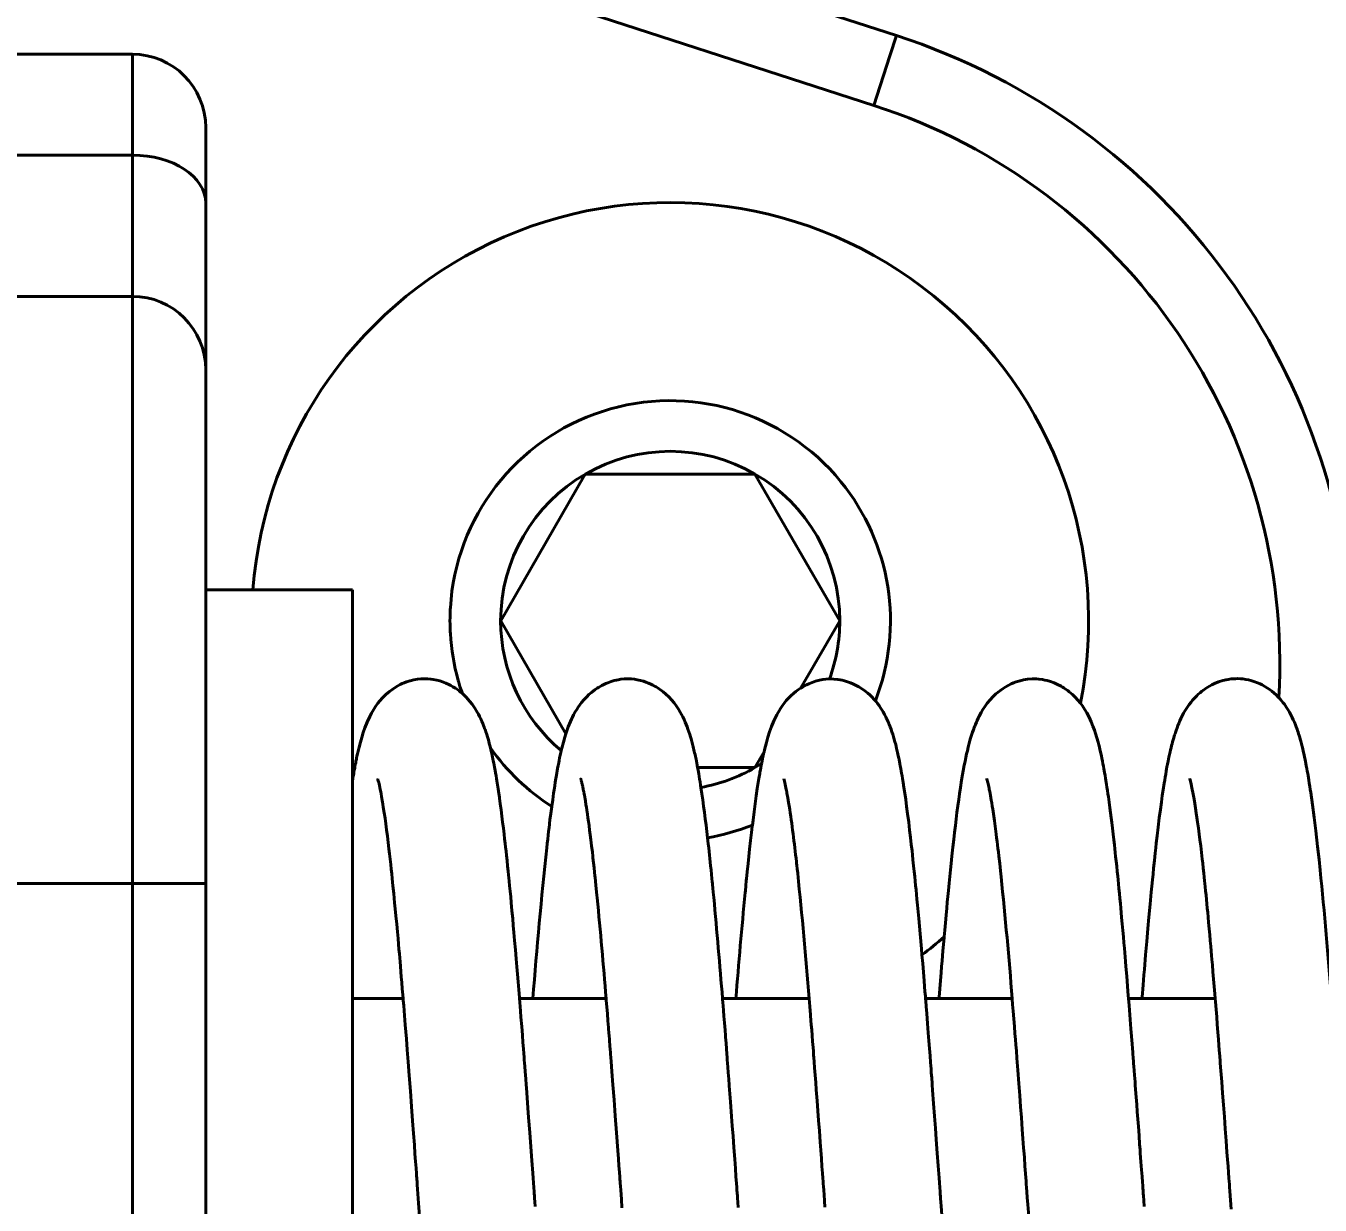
# Model space of a CAD drawing. Header units: millimetres. Extents: x 15 to 415, y 5 to 292.
# Drawn here: x 124.715 to 129.122, y 86.567 to 90.585 of the extents above; entities that cross this region are included whole.
import ezdxf

# ---------------------------------------------------------------- set-up
doc = ezdxf.new("R2010")
doc.units = ezdxf.units.MM
doc.layers.add('Annotations', color=7, linetype='Continuous')
doc.layers.add('Geometries', color=7, linetype='Continuous')
doc.styles.add('Shapr4', font='txt', dxfattribs={"height": 3.3495})
doc.dimstyles.new('ISO-25', dxfattribs={"dimtxt": 2.5, "dimasz": 2.5, "dimexe": 1.25, "dimexo": 0.625, "dimtad": 1, "dimtxsty": 'Standard', "dimcen": 2.5, "dimadec": 0, "dimazin": 0, "dimtfac": 1, "dimtmove": 0, "dimatfit": 3, "dimfxl": 1, "dimarcsym": 0})

# ---------------------------------------------------------------- blocks, each defined once
blk = doc.blocks.new('*D4')
at = {"layer": 'Annotations', "color": 0, "linetype": 'Continuous', "lineweight": 15}
for p, q in [((126.8836, 146.2799), (154.0833, 146.2799)), ((152.8333, 143.7799), (152.8333, 69.5821)), ((113.9652, 67.0821), (154.0833, 67.0821))]:
    blk.add_line(p, q, dxfattribs=at)
at = {"layer": 'Annotations', "color": 0}
for points in [[(153.2499, 143.7799), (152.4166, 143.7799), (152.8333, 146.2799)], [(152.4166, 69.5821), (153.2499, 69.5821), (152.8333, 67.0821)]]:
    blk.add_solid(points, dxfattribs=at)
at = {"layer": 'Defpoints', "color": 0}
for p in [(126.2586, 146.2799), (113.3402, 67.0821), (152.8333, 67.0821)]:
    blk.add_point(p, dxfattribs=at)
at = {"layer": 'Annotations', "color": 0, "lineweight": 15, "insert": (150.1395, 103.8507), "char_height": 3.3495, "attachment_point": 5, "rotation": 90, "style": 'Shapr4'}
blk.add_mtext('\\A1;158,4', dxfattribs=at)

msp = doc.modelspace()

# ---------------------------------------------------------------- linework, layer by layer
at = {"layer": 'Geometries', "linetype": 'Continuous', "lineweight": 40}
for p, q in [((124.7538, 91.2377), (127.6022, 90.3137)), ((127.6794, 90.5515), (126.6604, 90.8821)), ((127.6794, 90.5515), (127.6568, 90.4819)), ((124.5257, 90.488), (124.8125, 90.488)), ((124.8125, 90.488), (124.8371, 90.488)), ((125.0772, 90.488), (124.8371, 90.488)), ((125.0772, 90.488), (125.0772, 90.1442)), ((127.6568, 90.4819), (127.6022, 90.3137)), ((125.3272, 89.9802), (125.3272, 90.238)), ((123.0505, 90.1442), (124.9586, 90.1442)), ((125.0772, 90.1442), (124.9586, 90.1442)), ((125.0772, 90.1442), (125.0772, 89.663)), ((125.3272, 89.413), (125.3272, 89.9802)), ((123.3272, 89.663), (125.0772, 89.663)), ((125.0772, 89.663), (125.0772, 87.663)), ((125.3272, 88.663), (125.3272, 89.413)), ((126.3317, 88.5576), (126.6153, 89.0489)), ((126.6204, 89.0576), (126.6153, 89.0489)), ((126.6204, 89.0576), (126.6298, 89.0576)), ((126.909, 89.0576), (126.6298, 89.0576)), ((127.1977, 89.0576), (126.909, 89.0576)), ((127.4864, 88.5576), (127.1977, 89.0576)), ((125.3272, 88.663), (125.4879, 88.663)), ((125.3272, 87.663), (125.3272, 88.663)), ((125.8272, 88.663), (125.4879, 88.663)), ((125.8272, 88.663), (125.8272, 88.0141)), ((126.1591, 88.5689), (126.159, 88.5576)), ((126.159, 88.5576), (126.1591, 88.5459)), ((126.3317, 88.5576), (126.5537, 88.173)), ((127.4864, 88.5576), (127.3544, 88.329)), ((127.1977, 88.0576), (127.2286, 88.1111)), ((127.0024, 88.0576), (127.1977, 88.0576)), ((125.8272, 88.0141), (125.8272, 87.2705)), ((123.5772, 87.663), (125.0772, 87.663)), ((125.0772, 87.663), (125.0772, 85.663)), ((125.0772, 87.663), (125.3272, 87.663)), ((125.3272, 85.663), (125.3272, 87.663)), ((125.8272, 87.2705), (125.9994, 87.2705)), ((125.8272, 87.2705), (125.8272, 86.0555)), ((126.4413, 87.2705), (126.3957, 87.2705)), ((126.4413, 87.2705), (126.6908, 87.2705)), ((127.1327, 87.2705), (127.0872, 87.2705)), ((127.1327, 87.2705), (127.3823, 87.2705)), ((127.7786, 87.2705), (127.8242, 87.2705)), ((127.8242, 87.2705), (128.0737, 87.2705)), ((128.47, 87.2705), (128.5157, 87.2705)), ((128.5157, 87.2705), (128.6278, 87.2705)), ((128.6278, 87.2705), (128.7651, 87.2705))]:
    msp.add_line(p, q, dxfattribs=at)
at = {"layer": 'Geometries', "linetype": 'Continuous', "lineweight": 40, "flags": 128}
for points in [[(126.1603, 88.6014), (126.1601, 88.5969), (126.1593, 88.5772), (126.1591, 88.5689)], [(126.1591, 88.5459), (126.1593, 88.539), (126.16, 88.5202), (126.1603, 88.514)], [(126.1906, 88.3185), (126.1899, 88.3191), (126.1843, 88.3232), (126.1775, 88.3279), (126.1691, 88.3331), (126.1622, 88.337), (126.1556, 88.3405), (126.1454, 88.3451), (126.1337, 88.3497), (126.1246, 88.3527), (126.1137, 88.3556), (126.1018, 88.358), (126.0938, 88.3591), (126.0833, 88.3601), (126.0712, 88.3604), (126.06, 88.3599), (126.0484, 88.3587), (126.036, 88.3565), (126.0231, 88.3533), (126.0111, 88.3495), (126.0035, 88.3466), (125.9963, 88.3435), (125.9891, 88.3401), (125.9811, 88.3359), (125.9719, 88.3304), (125.964, 88.3252), (125.9531, 88.3171), (125.9407, 88.3065), (125.9292, 88.2952), (125.9205, 88.2853), (125.9137, 88.2767), (125.9053, 88.2651), (125.8981, 88.254), (125.8919, 88.2432), (125.8856, 88.2311), (125.8769, 88.2125), (125.8691, 88.1929), (125.8635, 88.1768), (125.8585, 88.1605), (125.8537, 88.1438), (125.8494, 88.1269), (125.8453, 88.1093), (125.8442, 88.1046), (125.8433, 88.1005), (125.8423, 88.0957), (125.8411, 88.0902), (125.8402, 88.0857), (125.8396, 88.0825), (125.8388, 88.079), (125.8378, 88.0739), (125.8366, 88.0678), (125.8354, 88.0611), (125.8344, 88.0558), (125.8337, 88.052), (125.8329, 88.0474), (125.832, 88.0426), (125.831, 88.0365), (125.8295, 88.0282), (125.828, 88.019), (125.8272, 88.0139)], [(126.1872, 88.3542), (126.1879, 88.3517), (126.1931, 88.3341), (126.1989, 88.3165), (126.2012, 88.3096)], [(127.0024, 88.0577), (127.0023, 88.0581), (127.0009, 88.0658), (126.9995, 88.0728), (126.9983, 88.079), (126.9969, 88.0861), (126.995, 88.0952), (126.9935, 88.102), (126.9923, 88.1075), (126.9911, 88.1127), (126.9899, 88.1178), (126.9887, 88.1229), (126.9874, 88.128), (126.9851, 88.1372), (126.9825, 88.1468), (126.9801, 88.1556), (126.9779, 88.1628), (126.9756, 88.1704), (126.9725, 88.1796), (126.9695, 88.1884), (126.9665, 88.1964), (126.9635, 88.2042), (126.9599, 88.2127), (126.9563, 88.2208), (126.9518, 88.2303), (126.9478, 88.238), (126.9429, 88.2468), (126.9367, 88.257), (126.9302, 88.267), (126.9222, 88.2779), (126.9138, 88.2881), (126.905, 88.2976), (126.8933, 88.3088), (126.8852, 88.3156), (126.8679, 88.3281), (126.8608, 88.3325), (126.8557, 88.3354), (126.8502, 88.3383), (126.8433, 88.3417), (126.8347, 88.3455), (126.8263, 88.3488), (126.8175, 88.3517), (126.8075, 88.3545), (126.7969, 88.3568), (126.7878, 88.3582), (126.7775, 88.3593), (126.768, 88.3598), (126.7605, 88.3598), (126.7522, 88.3594), (126.7406, 88.3582), (126.7321, 88.3569), (126.7259, 88.3556), (126.7178, 88.3537), (126.7075, 88.3506), (126.6968, 88.3468), (126.6894, 88.3437), (126.6833, 88.3409), (126.6756, 88.337), (126.6649, 88.3308), (126.6608, 88.3282)], [(127.4515, 88.3594), (127.4497, 88.3593), (127.4385, 88.3586), (127.429, 88.3573), (127.417, 88.3551), (127.4038, 88.3517), (127.3926, 88.3479), (127.3808, 88.3431), (127.3733, 88.3396), (127.3677, 88.3368), (127.3634, 88.3344), (127.359, 88.3319), (127.3545, 88.3291)], [(127.608, 88.2847), (127.6037, 88.2897), (127.5952, 88.2987), (127.5884, 88.3052), (127.5815, 88.3114), (127.5716, 88.3193), (127.5601, 88.3274), (127.551, 88.3329), (127.5404, 88.3387), (127.5307, 88.3433), (127.5234, 88.3464), (127.513, 88.3501), (127.5027, 88.3532), (127.4942, 88.3552), (127.4881, 88.3565), (127.4801, 88.3578), (127.466, 88.3591), (127.4577, 88.3594), (127.4515, 88.3594)], [(128.3062, 88.2767), (128.3049, 88.2785), (128.2974, 88.2875), (128.2879, 88.2979), (128.2787, 88.3068), (128.2737, 88.3111), (128.2681, 88.3158), (128.2628, 88.3199), (128.2558, 88.3249), (128.25, 88.3287), (128.2453, 88.3317), (128.2402, 88.3346), (128.2285, 88.3408), (128.2164, 88.3461), (128.2043, 88.3505), (128.1932, 88.3538), (128.1854, 88.3557), (128.177, 88.3573), (128.1648, 88.3589), (128.1564, 88.3595), (128.1502, 88.3598), (128.1415, 88.3597), (128.1255, 88.3584), (128.1124, 88.3562), (128.1008, 88.3535), (128.0875, 88.3495), (128.0785, 88.3461), (128.0697, 88.3423), (128.0595, 88.3372), (128.0501, 88.3319), (128.0427, 88.3273), (128.0347, 88.3217), (128.0254, 88.3145), (128.0179, 88.3082), (128.0125, 88.3033), (128.0075, 88.2983), (127.9984, 88.2885), (127.9886, 88.2765), (127.9812, 88.2664), (127.9738, 88.255), (127.9676, 88.2447), (127.9611, 88.2326), (127.9577, 88.2256), (127.9539, 88.2176), (127.9516, 88.2123), (127.9482, 88.2041), (127.9461, 88.1989), (127.9443, 88.1941), (127.9415, 88.1865), (127.9388, 88.1787), (127.9363, 88.1712), (127.9342, 88.1644), (127.932, 88.1573), (127.9298, 88.1495), (127.9275, 88.1412), (127.924, 88.1274), (127.921, 88.115), (127.9185, 88.1041), (127.9158, 88.0916), (127.913, 88.078), (127.9106, 88.0656), (127.907, 88.0464), (127.9048, 88.0336), (127.9016, 88.0147), (127.8976, 87.9896), (127.8943, 87.9677), (127.8916, 87.9485), (127.8887, 87.9274), (127.8857, 87.9044), (127.8827, 87.8815), (127.8801, 87.8601), (127.8773, 87.8368), (127.8745, 87.8125), (127.8715, 87.7858), (127.8683, 87.756), (127.8657, 87.7312), (127.8634, 87.709), (127.8611, 87.6861), (127.8588, 87.6636), (127.8564, 87.6388), (127.8544, 87.6184), (127.8525, 87.5986), (127.8506, 87.5782), (127.8485, 87.555), (127.8461, 87.5291), (127.8438, 87.5033), (127.8418, 87.4804)], [(128.9818, 88.2959), (128.9809, 88.2968), (128.9736, 88.3041), (128.9653, 88.3116), (128.9581, 88.3176), (128.9517, 88.3224), (128.9437, 88.3279), (128.9342, 88.3338), (128.925, 88.3389), (128.9179, 88.3424), (128.9086, 88.3465), (128.8972, 88.3507), (128.8864, 88.354), (128.8785, 88.356), (128.869, 88.3579), (128.8593, 88.3593), (128.8515, 88.36), (128.8415, 88.3605), (128.8338, 88.3604), (128.8276, 88.3601), (128.8195, 88.3594), (128.8091, 88.3579), (128.8023, 88.3567), (128.7908, 88.3539), (128.7768, 88.3494), (128.7632, 88.3439), (128.7532, 88.3391), (128.7456, 88.335), (128.7381, 88.3305), (128.7311, 88.3259), (128.7249, 88.3215), (128.7196, 88.3175), (128.7137, 88.3127), (128.7074, 88.3071), (128.7021, 88.3021), (128.6968, 88.2968), (128.6919, 88.2914), (128.6878, 88.2867), (128.6851, 88.2836), (128.6829, 88.2809), (128.6763, 88.2722), (128.6696, 88.2625), (128.6632, 88.2524), (128.6576, 88.2426), (128.6531, 88.2342), (128.6484, 88.2246), (128.6448, 88.2168), (128.641, 88.2079), (128.6381, 88.2008), (128.635, 88.1927), (128.6318, 88.1836), (128.6295, 88.1769), (128.6282, 88.1729), (128.6269, 88.1687), (128.6252, 88.1633), (128.6229, 88.1556), (128.621, 88.149), (128.62, 88.1452), (128.6183, 88.1389), (128.6166, 88.1322), (128.6147, 88.1248), (128.6131, 88.118), (128.6115, 88.1112), (128.6094, 88.102), (128.6075, 88.0929), (128.606, 88.0857), (128.6046, 88.0788), (128.6027, 88.0694), (128.6009, 88.0596), (128.5996, 88.0527), (128.5982, 88.0449), (128.5965, 88.0356), (128.5948, 88.0252), (128.593, 88.0145), (128.5914, 88.0048), (128.5901, 87.9967), (128.589, 87.9891), (128.5878, 87.9817), (128.5849, 87.9619), (128.5818, 87.9396), (128.5784, 87.9145), (128.5747, 87.8859), (128.5708, 87.854), (128.5674, 87.8254), (128.5645, 87.8004), (128.5627, 87.7842), (128.5608, 87.7661), (128.5581, 87.7407), (128.5553, 87.7145), (128.5533, 87.694), (128.5514, 87.675), (128.5493, 87.6539), (128.5472, 87.6327), (128.5433, 87.5918), (128.5393, 87.5479), (128.5358, 87.5088), (128.5319, 87.4648), (128.528, 87.4194), (128.5238, 87.3694), (128.5222, 87.3509), (128.5208, 87.3335), (128.5195, 87.3174), (128.5183, 87.3025), (128.5172, 87.2889), (128.5162, 87.2765), (128.5157, 87.271)], [(126.2013, 88.3097), (126.2005, 88.3104), (126.195, 88.315), (126.1906, 88.3185)], [(126.2967, 88.1246), (126.2967, 88.125), (126.2948, 88.1324), (126.2929, 88.14), (126.2908, 88.1475), (126.2888, 88.1549), (126.2866, 88.1623), (126.2842, 88.1701), (126.2813, 88.1789), (126.2798, 88.1834), (126.2785, 88.1871), (126.2771, 88.1909), (126.2755, 88.1954), (126.2732, 88.2014), (126.2705, 88.2079), (126.2676, 88.2148), (126.2638, 88.2233), (126.2597, 88.2317), (126.2558, 88.2392), (126.2517, 88.2467), (126.2437, 88.2598), (126.2343, 88.2735), (126.2259, 88.2843), (126.2153, 88.2962), (126.2013, 88.3097)], [(126.6608, 88.3282), (126.6533, 88.3232), (126.6408, 88.3135), (126.6322, 88.3061), (126.6246, 88.2987), (126.6148, 88.2882), (126.6072, 88.279), (126.6016, 88.2717), (126.5957, 88.2632), (126.5906, 88.2554), (126.5856, 88.2469), (126.5801, 88.2369), (126.5764, 88.2297), (126.5728, 88.2224), (126.5694, 88.2149), (126.562, 88.1968), (126.5557, 88.1793), (126.5537, 88.173)], [(127.3545, 88.3291), (127.3532, 88.3283), (127.3456, 88.3232), (127.3371, 88.3168), (127.3299, 88.311), (127.3202, 88.3022), (127.3113, 88.2932), (127.3044, 88.2855), (127.2985, 88.2781), (127.2915, 88.2688), (127.2849, 88.2591), (127.2719, 88.2368), (127.262, 88.2165), (127.2541, 88.1976), (127.2473, 88.179), (127.2416, 88.1609), (127.2366, 88.1435), (127.2331, 88.13), (127.23, 88.1175), (127.2286, 88.1112)], [(129.1224, 87.7083), (129.1187, 87.744), (129.1139, 87.7881), (129.1076, 87.8423), (129.1022, 87.8869), (129.0964, 87.931), (129.0905, 87.9723), (129.089, 87.9825), (129.0873, 87.9934), (129.0856, 88.0045), (129.0839, 88.015), (129.0826, 88.0229), (129.0814, 88.03), (129.0801, 88.0373), (129.0788, 88.0451), (129.0771, 88.0542), (129.0754, 88.0634), (129.0739, 88.0714), (129.0726, 88.0781), (129.0713, 88.0843), (129.0693, 88.0943), (129.067, 88.1051), (129.0651, 88.1134), (129.0633, 88.1212), (129.0614, 88.1291), (129.0591, 88.138), (129.0566, 88.1474), (129.0547, 88.1541), (129.0529, 88.1604), (129.0511, 88.1664), (129.0491, 88.1729), (129.0475, 88.1778), (129.0457, 88.1833), (129.0438, 88.1887), (129.0423, 88.1929), (129.0411, 88.196), (129.0385, 88.2027), (129.0347, 88.2121), (129.0311, 88.2204), (129.0276, 88.2279), (129.0232, 88.2367), (129.018, 88.2462), (129.0127, 88.2552), (129.0083, 88.2622), (129.0041, 88.2683), (129.0007, 88.2731), (128.9958, 88.2796), (128.992, 88.2843), (128.9873, 88.2898), (128.9818, 88.2959)], [(127.6876, 88.0895), (127.6859, 88.0973), (127.6833, 88.1094), (127.6801, 88.1229), (127.677, 88.1356), (127.6743, 88.1457), (127.6709, 88.1579), (127.6667, 88.1715), (127.6654, 88.1756), (127.6641, 88.1793), (127.6628, 88.1831), (127.661, 88.1883), (127.6584, 88.1953), (127.6565, 88.2004), (127.6551, 88.2037), (127.6536, 88.2074), (127.6509, 88.2138), (127.6492, 88.2177), (127.6472, 88.2221), (127.6448, 88.2271), (127.643, 88.2307), (127.639, 88.2384), (127.6343, 88.247), (127.6298, 88.2544), (127.6254, 88.2614), (127.6205, 88.2686), (127.6154, 88.2754), (127.6102, 88.2821), (127.608, 88.2847)], [(128.47, 87.2704), (128.4692, 87.2799), (128.4665, 87.3132), (128.4638, 87.3466), (128.4611, 87.3793), (128.4596, 87.3973), (128.4583, 87.4123), (128.4571, 87.4265), (128.4557, 87.4428), (128.4541, 87.4609), (128.4524, 87.4807), (128.4505, 87.5022), (128.4484, 87.5252), (128.4465, 87.5464), (128.4449, 87.5638), (128.4436, 87.5786), (128.4421, 87.5947), (128.4405, 87.6111), (128.4389, 87.6282), (128.4372, 87.6458), (128.4356, 87.6619), (128.4343, 87.6751), (128.433, 87.6873), (128.4314, 87.7035), (128.4296, 87.7214), (128.4277, 87.7388), (128.426, 87.7546), (128.4246, 87.7683), (128.4231, 87.7812), (128.4217, 87.7941), (128.4197, 87.8117), (128.4175, 87.8309), (128.4151, 87.8511), (128.4128, 87.8701), (128.4108, 87.886), (128.4086, 87.903), (128.4063, 87.9204), (128.4038, 87.9391), (128.4012, 87.9579), (128.3996, 87.9684), (128.398, 87.9798), (128.3963, 87.9909), (128.395, 87.9994), (128.3938, 88.0067), (128.3928, 88.0132), (128.3914, 88.0213), (128.3899, 88.0303), (128.3881, 88.0411), (128.3859, 88.0534), (128.3842, 88.0625), (128.3828, 88.0697), (128.3809, 88.0796), (128.3789, 88.0895), (128.3774, 88.0966), (128.3751, 88.1071), (128.3723, 88.1193), (128.3705, 88.1269), (128.3686, 88.1346), (128.366, 88.1446), (128.3622, 88.1583), (128.3577, 88.1731), (128.3538, 88.1846), (128.3488, 88.1984), (128.343, 88.2128), (128.3356, 88.2287), (128.3276, 88.244), (128.3203, 88.2564), (128.3127, 88.2679), (128.3062, 88.2767)], [(126.5537, 88.173), (126.55, 88.1613), (126.5451, 88.1438), (126.5399, 88.1235), (126.5379, 88.1152)], [(126.3272, 87.9563), (126.3253, 87.9696), (126.3231, 87.9847), (126.3209, 87.9985), (126.3187, 88.0124), (126.3174, 88.0204), (126.3159, 88.0297), (126.3142, 88.0395), (126.3127, 88.0475), (126.3116, 88.0537), (126.3106, 88.0593), (126.3095, 88.0653), (126.3081, 88.0725), (126.3065, 88.0804), (126.3051, 88.0872), (126.304, 88.0924), (126.3026, 88.0994), (126.3005, 88.1086), (126.2984, 88.1176), (126.2967, 88.1246)], [(126.5379, 88.1152), (126.5364, 88.1084), (126.5325, 88.0903), (126.5306, 88.0813), (126.5292, 88.0738), (126.5274, 88.0646), (126.5256, 88.0549), (126.5241, 88.0466), (126.5228, 88.0392), (126.5214, 88.0311), (126.5196, 88.0201), (126.5177, 88.0082), (126.5157, 87.9957), (126.5136, 87.982), (126.5119, 87.9703), (126.5087, 87.9481), (126.5056, 87.9255)], [(127.2286, 88.1112), (127.2272, 88.1052), (127.2255, 88.0976), (127.2237, 88.0887), (127.222, 88.0803), (127.2206, 88.0735), (127.2202, 88.0714)], [(127.2202, 88.0714), (127.2198, 88.0695), (127.219, 88.065), (127.2176, 88.0577), (127.2161, 88.0495), (127.2148, 88.042), (127.2138, 88.0363), (127.2129, 88.0312), (127.212, 88.0259), (127.2111, 88.0202), (127.2099, 88.0131), (127.2057, 87.9862), (127.2019, 87.9607), (127.1982, 87.9344), (127.1946, 87.9069), (127.191, 87.8787), (127.1889, 87.8618)], [(127.6961, 88.0448), (127.6957, 88.0466), (127.6946, 88.053), (127.6936, 88.0584), (127.6926, 88.0637), (127.6913, 88.0708), (127.6884, 88.0852), (127.6876, 88.0895)], [(127.0137, 87.9898), (127.0125, 87.9976), (127.0107, 88.0092), (127.0092, 88.0182), (127.0078, 88.0268), (127.0062, 88.0363), (127.004, 88.0489), (127.0024, 88.0577)], [(127.7663, 87.4195), (127.7645, 87.4395), (127.76, 87.4913), (127.7554, 87.543), (127.7533, 87.5658), (127.7511, 87.5891), (127.7493, 87.609), (127.7477, 87.6254), (127.7462, 87.6407), (127.7447, 87.6556), (127.7432, 87.6709), (127.7417, 87.6862), (127.74, 87.7033), (127.738, 87.7226), (127.7358, 87.7433), (127.7339, 87.7606), (127.7325, 87.7739), (127.7301, 87.7957), (127.7274, 87.819), (127.7245, 87.8443), (127.7212, 87.8716), (127.7177, 87.8994), (127.7143, 87.9251), (127.711, 87.9493), (127.7079, 87.9707), (127.7051, 87.9897), (127.7024, 88.007), (127.7014, 88.0133), (127.7002, 88.0206), (127.6988, 88.0291), (127.6972, 88.0382), (127.6961, 88.0448)], [(125.9129, 88.0191), (125.913, 88.0186), (125.9137, 88.0163), (125.9148, 88.0123), (125.9162, 88.0068), (125.9173, 88.0021), (125.9187, 87.9962), (125.9202, 87.9893), (125.9215, 87.983), (125.923, 87.9752), (125.9245, 87.9676), (125.926, 87.9591), (125.9273, 87.9517), (125.9283, 87.9457), (125.9293, 87.9397), (125.9305, 87.9328), (125.932, 87.9231), (125.935, 87.9038), (125.9377, 87.8854), (125.9404, 87.8659), (125.9431, 87.8454), (125.9458, 87.824), (125.9485, 87.8025), (125.9511, 87.7805), (125.953, 87.7639), (125.9552, 87.7452), (125.9572, 87.7274), (125.9589, 87.7112), (125.9606, 87.6957), (125.9623, 87.6798), (125.9649, 87.6545), (125.9676, 87.628), (125.9706, 87.5972), (125.9727, 87.5759), (125.9749, 87.5519), (125.9776, 87.5237), (125.98, 87.4975), (125.982, 87.4754)], [(126.6045, 88.0186), (126.6045, 88.0186), (126.6048, 88.0178), (126.6053, 88.016), (126.6062, 88.013), (126.6065, 88.0116), (126.6069, 88.0102), (126.6073, 88.0087), (126.6078, 88.0067), (126.6084, 88.0041), (126.609, 88.0014), (126.6094, 87.9997), (126.6098, 87.998), (126.6103, 87.9957), (126.6109, 87.9928), (126.6116, 87.9896), (126.6122, 87.9867), (126.613, 87.983), (126.614, 87.978), (126.6146, 87.9745), (126.6151, 87.9722), (126.6155, 87.9698), (126.616, 87.9672), (126.6167, 87.9632), (126.6179, 87.9569), (126.6191, 87.9498), (126.6201, 87.9438), (126.6209, 87.9392), (126.6216, 87.935), (126.6222, 87.9308), (126.6235, 87.9227), (126.6251, 87.9125), (126.627, 87.8993), (126.6289, 87.8865), (126.6306, 87.8743), (126.6325, 87.8605)], [(127.2959, 88.0189), (127.2962, 88.0179), (127.297, 88.0153), (127.298, 88.0116), (127.2994, 88.0058), (127.3006, 88.0007), (127.3022, 87.9933), (127.3027, 87.9912), (127.3033, 87.9881), (127.3043, 87.9833), (127.305, 87.9797), (127.3055, 87.9771), (127.306, 87.9744), (127.3067, 87.9705), (127.3077, 87.9652), (127.3087, 87.9596), (127.3096, 87.9549), (127.3124, 87.938), (127.3142, 87.9269)], [(127.987, 88.02), (127.9872, 88.0194), (127.9877, 88.0176), (127.9886, 88.0146), (127.9896, 88.0105), (127.9907, 88.0061), (127.9915, 88.0025), (127.9927, 87.9974), (127.9938, 87.992), (127.9948, 87.9873), (127.9958, 87.9823), (127.997, 87.9763), (127.9984, 87.969), (127.9996, 87.9623), (128.0009, 87.9548), (128.0023, 87.9468), (128.004, 87.937), (128.0057, 87.9263), (128.0073, 87.9159), (128.0132, 87.8758), (128.0191, 87.831), (128.0207, 87.8185), (128.0223, 87.8058), (128.0237, 87.7938), (128.0252, 87.782), (128.0266, 87.77), (128.0282, 87.7559), (128.0311, 87.7304), (128.0338, 87.7055), (128.0359, 87.6854)], [(128.6782, 88.0203), (128.6785, 88.0194), (128.6794, 88.0163), (128.6811, 88.0102), (128.6829, 88.0026), (128.6847, 87.9943), (128.6871, 87.9829), (128.6892, 87.9722), (128.6912, 87.9611), (128.6932, 87.9501), (128.6957, 87.9353), (128.6983, 87.9188), (128.7007, 87.9027), (128.7029, 87.8878), (128.7052, 87.8715), (128.7079, 87.8514), (128.7106, 87.8311), (128.7131, 87.8111), (128.7156, 87.7907), (128.717, 87.779), (128.7183, 87.7677), (128.7196, 87.7566), (128.7209, 87.7451), (128.7224, 87.7317), (128.7243, 87.7149), (128.726, 87.6982), (128.7276, 87.6839), (128.7288, 87.6722), (128.7298, 87.6626), (128.7309, 87.6512), (128.7323, 87.6375), (128.7338, 87.6226), (128.7353, 87.608), (128.7366, 87.5938), (128.7382, 87.578), (128.7395, 87.5638), (128.741, 87.5481), (128.7427, 87.5294), (128.7447, 87.5084), (128.7465, 87.4879), (128.7483, 87.4679), (128.7484, 87.4675)], [(126.3957, 87.2708), (126.3954, 87.2739), (126.3933, 87.3008), (126.3911, 87.3278), (126.3889, 87.354), (126.3869, 87.3781), (126.3846, 87.4057), (126.3819, 87.4366), (126.3792, 87.4683), (126.3768, 87.4959), (126.3746, 87.52), (126.3726, 87.543), (126.3701, 87.5693), (126.3674, 87.5983), (126.3657, 87.617), (126.3638, 87.6362), (126.362, 87.6549), (126.3605, 87.67), (126.3593, 87.6816), (126.3584, 87.6912), (126.357, 87.7048), (126.3553, 87.7218), (126.3533, 87.7405), (126.3514, 87.7585), (126.3498, 87.773), (126.3484, 87.7859), (126.347, 87.7986), (126.3452, 87.8143), (126.3432, 87.8312), (126.3409, 87.8511), (126.3384, 87.8718), (126.3359, 87.8914), (126.333, 87.9141), (126.3303, 87.9345), (126.3277, 87.9529), (126.3272, 87.9563)], [(126.5056, 87.9255), (126.5055, 87.9244), (126.5025, 87.9015), (126.4996, 87.8792), (126.4981, 87.8667), (126.4977, 87.8638)], [(126.4977, 87.8638), (126.4965, 87.8532), (126.4949, 87.8401), (126.4934, 87.8273), (126.4919, 87.8141), (126.4902, 87.799), (126.4885, 87.7842)], [(126.6325, 87.8605), (126.6327, 87.8587), (126.6347, 87.8437), (126.6366, 87.8286), (126.6387, 87.8117), (126.6412, 87.7911), (126.6438, 87.7693), (126.6454, 87.7557)], [(127.1889, 87.8618), (127.1884, 87.8576), (127.1859, 87.8362), (127.1827, 87.8088), (127.1794, 87.7794), (127.1767, 87.7541), (127.1742, 87.7302), (127.1713, 87.7027), (127.1689, 87.6785)], [(127.0526, 87.6629), (127.052, 87.6688), (127.051, 87.6791), (127.0496, 87.6929), (127.048, 87.7089), (127.0465, 87.7229), (127.0453, 87.7347), (127.0439, 87.7475), (127.0426, 87.7596), (127.0414, 87.7714), (127.04, 87.7837), (127.0385, 87.7975), (127.0361, 87.8183)], [(126.6454, 87.7557), (126.646, 87.7504), (126.6479, 87.733), (126.6498, 87.7156), (126.6528, 87.6877), (126.6532, 87.6836)], [(127.3389, 87.7369), (127.3395, 87.7314), (127.3403, 87.7243), (127.3416, 87.712), (127.3432, 87.6975), (127.3433, 87.6962)], [(126.6532, 87.6836), (126.6562, 87.6553), (126.6595, 87.6226), (126.6603, 87.6138)], [(127.1689, 87.6785), (127.1682, 87.6723), (127.1665, 87.6543), (127.1649, 87.6381), (127.1643, 87.6318)], [(127.0573, 87.6146), (127.0555, 87.6329), (127.0542, 87.6461), (127.053, 87.6586), (127.0526, 87.6629)], [(125.982, 87.4754), (125.982, 87.4747), (125.9837, 87.4556), (125.9852, 87.4391), (125.9866, 87.423), (125.9878, 87.409), (125.9889, 87.396), (125.9903, 87.3804), (125.9919, 87.3617), (125.9932, 87.3451), (125.9949, 87.3257), (125.9967, 87.3039), (125.9984, 87.2833), (125.9994, 87.2703)], [(127.8418, 87.4804), (127.8416, 87.4783), (127.8395, 87.4544), (127.8377, 87.4336), (127.8363, 87.4164), (127.8348, 87.3994), (127.8332, 87.3802), (127.8314, 87.3581), (127.8292, 87.3318), (127.8269, 87.3035), (127.8246, 87.2755), (127.8241, 87.2699)], [(128.7484, 87.4675), (128.75, 87.4488), (128.7515, 87.4319), (128.7527, 87.4175), (128.754, 87.4032), (128.7555, 87.3859), (128.7575, 87.3617), (128.7596, 87.3365), (128.7617, 87.3113), (128.7638, 87.2862), (128.7651, 87.2704)], [(127.7785, 87.271), (127.7779, 87.2787), (127.7767, 87.2941), (127.7752, 87.3118), (127.7736, 87.3313), (127.7688, 87.3895), (127.7663, 87.4195)], [(125.9994, 87.2703), (125.9999, 87.2645), (126.0013, 87.2467), (126.0028, 87.229), (126.0066, 87.1809), (126.0104, 87.1328), (126.0133, 87.0957), (126.0164, 87.0554), (126.0199, 87.0089), (126.024, 86.9552), (126.0279, 86.9025), (126.0315, 86.8544), (126.0347, 86.8109), (126.0376, 86.7721), (126.0398, 86.742), (126.0418, 86.7157), (126.0434, 86.6931), (126.0448, 86.6744), (126.0454, 86.6661), (126.0459, 86.6589), (126.0463, 86.654), (126.0468, 86.6476), (126.0476, 86.6365), (126.0476, 86.6357)], [(126.3991, 87.2277), (126.3978, 87.244), (126.3957, 87.2708)], [(126.6908, 87.2707), (126.6913, 87.2644), (126.6932, 87.2421), (126.6951, 87.2183), (126.6969, 87.1947), (126.6988, 87.1717), (126.7005, 87.1491), (126.7006, 87.148)], [(127.0971, 87.145), (127.0957, 87.163), (127.0937, 87.1882), (127.0919, 87.2107), (127.0904, 87.2297), (127.0892, 87.2452), (127.0882, 87.2571), (127.0874, 87.2673), (127.0872, 87.2703)], [(127.3823, 87.2707), (127.3845, 87.2435), (127.3867, 87.215)], [(127.8013, 86.9761), (127.801, 86.9811), (127.7995, 87.0005), (127.7983, 87.0171), (127.7972, 87.0307), (127.7964, 87.0414), (127.7956, 87.0523), (127.7938, 87.0756), (127.7919, 87.1009), (127.7899, 87.1262), (127.7878, 87.154), (127.7853, 87.1852), (127.7827, 87.2193), (127.7808, 87.2433), (127.7792, 87.263), (127.7785, 87.271)], [(128.0737, 87.2706), (128.0738, 87.2693), (128.0753, 87.2507), (128.0772, 87.2273), (128.0793, 87.201), (128.0814, 87.1749), (128.0832, 87.1515), (128.0848, 87.1309), (128.0862, 87.1129), (128.0878, 87.0925), (128.0897, 87.0675), (128.0929, 87.0263), (128.0963, 86.9817), (128.0994, 86.9401), (128.1023, 86.9018), (128.105, 86.8648), (128.108, 86.8245), (128.1103, 86.7941), (128.1127, 86.7619), (128.1142, 86.741)], [(128.4843, 87.0876), (128.4834, 87.1), (128.4821, 87.1166), (128.4782, 87.1671), (128.4744, 87.2154), (128.4719, 87.2472), (128.47, 87.2704)], [(128.7651, 87.2704), (128.766, 87.2594), (128.7681, 87.2333), (128.7701, 87.2079), (128.7722, 87.1822), (128.7742, 87.1561), (128.7762, 87.1314), (128.7777, 87.1119), (128.779, 87.0945), (128.7806, 87.0743), (128.7819, 87.0574)], [(126.4185, 86.9763), (126.4169, 86.9973), (126.415, 87.0222), (126.4138, 87.0387), (126.4128, 87.0514), (126.4121, 87.0605), (126.4113, 87.0708), (126.4103, 87.0836), (126.4092, 87.0991), (126.4075, 87.1206), (126.4056, 87.1458), (126.4033, 87.1749), (126.4007, 87.2076), (126.3991, 87.2277)], [(127.3867, 87.215), (127.387, 87.2113), (127.3895, 87.1809), (127.3908, 87.1636), (127.3923, 87.1448), (127.3939, 87.1245), (127.3955, 87.1037), (127.3965, 87.0911), (127.3971, 87.0827), (127.3975, 87.0773), (127.3981, 87.0699), (127.3993, 87.0549), (127.4008, 87.0346), (127.4027, 87.0094), (127.4047, 86.9841), (127.4065, 86.9597), (127.4093, 86.9224), (127.4119, 86.8878), (127.4143, 86.855), (127.4169, 86.8196), (127.4198, 86.7811), (127.4218, 86.7541), (127.4239, 86.7258), (127.4259, 86.6983), (127.4275, 86.6759), (127.4288, 86.6588), (127.4297, 86.647), (127.4302, 86.6394), (127.4309, 86.6305), (127.4318, 86.6179), (127.433, 86.6016), (127.4345, 86.5817), (127.4361, 86.5597)], [(126.7006, 87.148), (126.7022, 87.1275), (126.7036, 87.1094), (126.7046, 87.0968), (126.7053, 87.0876), (126.7059, 87.0807), (126.7067, 87.0703), (126.7078, 87.0558), (126.709, 87.0395), (126.7103, 87.0224), (126.7138, 86.9761), (126.7177, 86.925), (126.7217, 86.8706), (126.726, 86.8131), (126.7305, 86.7528), (126.7325, 86.7248), (126.7343, 86.7004), (126.7358, 86.6795), (126.7371, 86.6622), (126.7377, 86.6538), (126.7382, 86.6479), (126.7387, 86.6411), (126.7394, 86.631), (126.7404, 86.6176), (126.7426, 86.5872), (126.7448, 86.5571)], [(127.1099, 86.9759), (127.1084, 86.996), (127.1068, 87.0182), (127.1054, 87.0366), (127.1043, 87.0509), (127.1035, 87.0613), (127.1028, 87.0697), (127.1019, 87.0827), (127.1006, 87.0993), (127.0991, 87.1183), (127.0975, 87.1395), (127.0971, 87.145)], [(128.4928, 86.9758), (128.492, 86.9866), (128.4903, 87.009), (128.4891, 87.0253), (128.4881, 87.0386), (128.4873, 87.0489), (128.4867, 87.057), (128.4858, 87.068), (128.4847, 87.0831), (128.4843, 87.0876)], [(128.7819, 87.0574), (128.7824, 87.0509), (128.7844, 87.0244), (128.7873, 86.9867), (128.7902, 86.9479), (128.7932, 86.9083), (128.7962, 86.868), (128.7993, 86.827), (128.8023, 86.7855), (128.8052, 86.7467), (128.807, 86.7218), (128.8087, 86.6988), (128.8103, 86.6777), (128.8117, 86.6587), (128.8125, 86.6468), (128.8132, 86.6381), (128.8139, 86.6281), (128.8149, 86.6143), (128.8172, 86.5841), (128.8195, 86.5527)], [(126.449, 86.5626), (126.4479, 86.5776), (126.4469, 86.5906), (126.4463, 86.5996), (126.4459, 86.6051), (126.4453, 86.6132), (126.4443, 86.6263), (126.4432, 86.6422), (126.442, 86.6586), (126.4407, 86.6755), (126.4375, 86.7188), (126.4341, 86.7652), (126.4305, 86.8139), (126.4268, 86.865), (126.4243, 86.8982), (126.4218, 86.9322), (126.4192, 86.9668), (126.4185, 86.9763)], [(127.1407, 86.559), (127.1394, 86.5765), (127.1384, 86.5904), (127.1377, 86.6001), (127.1372, 86.6065), (127.137, 86.61), (127.1364, 86.6169), (127.1357, 86.6278), (127.1347, 86.6404), (127.133, 86.6639), (127.131, 86.6918), (127.1287, 86.7232), (127.1257, 86.7635), (127.1229, 86.8013), (127.1203, 86.8364), (127.1179, 86.8691), (127.1142, 86.9186), (127.1101, 86.9732), (127.1099, 86.9759)], [(127.8366, 86.4978), (127.8341, 86.5327), (127.833, 86.5479), (127.8319, 86.5628), (127.8308, 86.5771), (127.8299, 86.5889), (127.8293, 86.5973), (127.8289, 86.6032), (127.8282, 86.6131), (127.8271, 86.6271), (127.826, 86.6431), (127.8248, 86.6595), (127.8218, 86.7003), (127.8186, 86.7437), (127.8151, 86.7905), (127.8123, 86.8287), (127.8093, 86.8695), (127.8061, 86.9129), (127.8026, 86.9587), (127.8013, 86.9761)], [(128.5091, 86.756), (128.5078, 86.7732), (128.5056, 86.8036), (128.5033, 86.8345), (128.5015, 86.8592), (128.4996, 86.8842), (128.4978, 86.9094), (128.4959, 86.935), (128.4939, 86.9609), (128.4928, 86.9758)], [(128.5234, 86.5616), (128.5219, 86.5825), (128.5207, 86.5981), (128.5201, 86.6066), (128.5197, 86.612), (128.5193, 86.617), (128.5188, 86.6241), (128.5181, 86.6333), (128.5173, 86.6446), (128.5159, 86.6638), (128.5142, 86.687), (128.5122, 86.7142), (128.51, 86.7434), (128.5091, 86.756)], [(128.1142, 86.741), (128.1151, 86.7285), (128.1173, 86.6991), (128.1191, 86.6749), (128.1202, 86.6596), (128.1209, 86.6496), (128.1212, 86.6455), (128.1218, 86.6381), (128.1226, 86.6269), (128.1237, 86.6116), (128.1251, 86.5923), (128.1268, 86.569), (128.1288, 86.542), (128.1309, 86.5141), (128.1329, 86.4864), (128.1349, 86.459), (128.1369, 86.4317), (128.1372, 86.4286)], [(126.0476, 86.6357), (126.0487, 86.6206), (126.0522, 86.5739), (126.0554, 86.5294), (126.0584, 86.4898), (126.0609, 86.455), (126.0636, 86.4191), (126.0666, 86.3788), (126.0699, 86.334), (126.0736, 86.285), (126.0758, 86.2553), (126.0778, 86.2293), (126.0795, 86.2071), (126.0809, 86.1889), (126.082, 86.1745), (126.0828, 86.1637), (126.0839, 86.1499), (126.0853, 86.1321), (126.087, 86.1098), (126.0892, 86.0823), (126.0907, 86.0632), (126.0913, 86.0556)]]:
    msp.add_lwpolyline(points, dxfattribs=at)
at = {"layer": 'Geometries', "linetype": 'Continuous', "lineweight": 40}
for centre, radius, start, end in [((126.9851, 88.4113), 2.25, 0, 72.0286), ((125.0772, 90.238), 0.25, 0, 90), ((126.9851, 88.4113), 2, 356.6925, 72.0286), ((126.909, 88.5576), 1.425, 348.636, 175.7616), ((125.0772, 89.413), 0.25, 0, 90), ((126.909, 88.5576), 0.75, 39.1988, 176.6537), ((126.909, 88.5576), 0.5774, 60, 120), ((126.909, 88.5576), 0.5774, 120, 180), ((126.909, 88.5576), 0.5774, 0, 60), ((126.909, 88.5576), 0.75, 338.6827, 39.1988), ((126.909, 88.5576), 0.5774, 180, 230.0057), ((126.909, 88.5576), 0.5774, 339.9093, 0), ((126.909, 88.5576), 0.75, 183.3375, 195.7403), ((126.909, 88.5576), 0.75, 215.2683, 237.4577), ((126.909, 88.5576), 0.5774, 300, 302.6159), ((126.909, 88.5576), 0.5774, 280.4441, 300), ((122.2704, 87.2833), 4.7956, 6.406, 8.4726), ((122.7989, 87.2436), 4.5667, 6.2012, 8.6055), ((126.909, 88.5576), 0.75, 279.7505, 291.9148), ((144.354, 85.8835), 17.9664, 173.92712, 175.57321), ((109.7466, 85.8721), 17.691, 4.53415, 5.91803), ((110.1745, 85.8513), 17.9554, 4.53398, 5.86306), ((108.4021, 85.6408), 20.8232, 4.48772, 5.69818), ((149.9658, 85.4591), 22.9048, 174.5569, 175.46399), ((106.1524, 85.6187), 20.6047, 4.59844, 5.55639), ((103.4402, 85.3904), 23.7216, 4.54521, 5.37995), ((126.909, 88.5576), 1.425, 306.9837, 310.8897)]:
    msp.add_arc(centre, radius, start, end, dxfattribs=at)
msp.add_ellipse((125.0772, 89.9802), major_axis=(-0.25, 0), ratio=0.65625, start_param=3.141593, end_param=4.712389, dxfattribs=at)

# ---------------------------------------------------------------- dimensions: what is measured, and where the dimension line sits
at = {"layer": 'Annotations', "linetype": 'Continuous', "lineweight": 15}
dim = msp.add_linear_dim(base=(152.8333, 67.0821), p1=(126.2586, 146.2799), p2=(113.3402, 67.0821), angle=270, dimstyle='ISO-25', override={"dimscale": 1, "dimgap": 0.7, "dimdec": 2, "dimlfac": 2, "dimrnd": 0.01, "dimzin": 8, "dimdsep": 44, "dimtxsty": 'Shapr4', "dimse1": 0, "dimse2": 0, "dimadec": 2, "dimtol": 0, "dimlim": 0, "dimtp": 0, "dimtm": 0, "dimtfac": 0.6, "dimtdec": 8, "dimfrac": 2, "dimtolj": 1, "dimlwd": 15, "dimlwe": 15}, dxfattribs=at)
dim.commit()
dim.dimension.update_dxf_attribs({"geometry": '*D4', "text_midpoint": (152.8333, 103.8507), "dimtype": 160})

doc.saveas('drawing.dxf')
